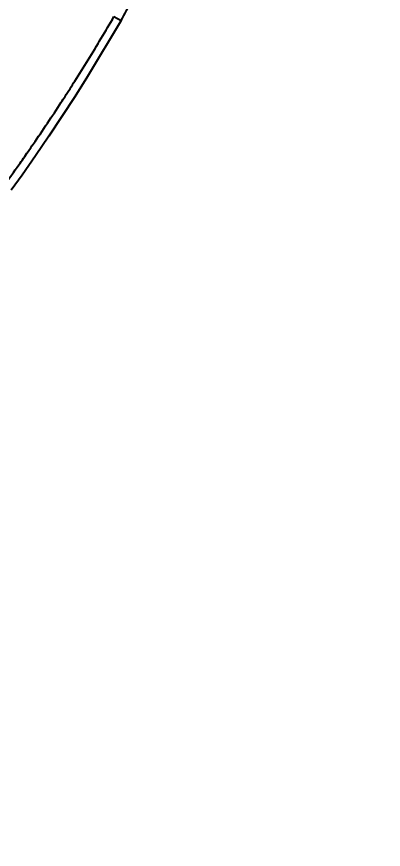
# Model space of a CAD drawing. Header units: millimetres. Extents: x 1145859089 to 1147511753, y -1047484727 to -1047247487.
# Drawn here: x 1146995463 to 1146995508.4, y -1047434411.5 to -1047434308.5 of the extents above; entities that cross this region are included whole.
import ezdxf
from ezdxf.xclip import XClip

# ---------------------------------------------------------------- set-up
doc = ezdxf.new("R2010")
doc.units = ezdxf.units.MM
doc.header["$LTSCALE"] = 100
doc.header["$MEASUREMENT"] = 0
doc.header["$XCLIPFRAME"] = 2
doc.layers.get('0').update_dxf_attribs({"linetype": 'CONTINUOUS'})
for name, color, linetype in [('XREF', 135, 'CONTINUOUS'), ('단지배치도$0$S240910', 33, 'CONTINUOUS'), ('단지배치도$0$W240910', 135, 'CONTINUOUS')]:
    doc.layers.add(name, color=color, linetype=linetype)
doc.styles.add('단지배치도$0$WS1', font='romans.shx', dxfattribs={"width": 0.8, "bigfont": 'whgtxt.shx'})

# ---------------------------------------------------------------- blocks, each defined once
blk = doc.blocks.new('단지배치도$0$zw$9902')
at = {"layer": '단지배치도$0$W240910', "linetype": 'ByBlock', "ltscale": 20}
for p, q in [((65735.85, -62939.2), (65736.74, -62939.69)), ((65736.74, -62939.69), (65732.57, -62946.62)), ((65732.57, -62946.62), (65731.01, -62949.1)), ((65731.01, -62949.1), (65729.42, -62951.55)), ((65729.42, -62951.55), (65727.8, -62953.99)), ((65727.8, -62953.99), (65726.15, -62956.41)), ((65726.15, -62956.41), (65724.48, -62958.81)), ((65724.48, -62958.81), (65723.16, -62960.66))]:
    blk.add_line(p, q, dxfattribs=at)
for points, knots in [([(65736.74, -62939.69), (65737.63, -62938.05), (65739.29, -62934.7), (65741.48, -62929.54), (65743.34, -62924.25), (65744.73, -62919.34), (65745.45, -62916.18), (65745.72, -62914.85)], [0, 0, 0, 0, 5.604425, 11.208847, 16.813268, 22.417692, 26.509652, 26.509652, 26.509652, 26.509652]), ([(65729.34, -62949.78), (65729.49, -62949.54), (65730.06, -62948.67), (65731.17, -62946.92), (65733.22, -62943.65), (65734.81, -62940.99), (65735.85, -62939.2)], [0, 0, 0, 0, 0.863277, 3.109586, 6.217393, 12.429605, 12.429605, 12.429605, 12.429605]), ([(65722.28, -62960.05), (65722.89, -62959.21), (65723.88, -62957.82), (65725.07, -62956.12), (65726.84, -62953.56), (65728.2, -62951.52), (65729.34, -62949.78)], [0, 0, 0, 0, 3.107718, 5.114105, 6.219866, 12.457963, 12.457963, 12.457963, 12.457963])]:
    blk.add_open_spline(points, degree=3, knots=knots, dxfattribs=at)
at = {"layer": '단지배치도$0$S240910', "style": '단지배치도$0$WS1', "width": 0.8}
blk.add_text('FH:32.00', height=1200, dxfattribs=at).set_placement((60354.83, -63274.83))
blk = doc.blocks.new('단지배치도')
blk.add_blockref('단지배치도$0$zw$9902', (141034.19, 142437.16))

msp = doc.modelspace()

# ---------------------------------------------------------------- block references
at = {"layer": 'XREF'}
ref = msp.add_blockref('단지배치도', (1146788705.034274, -1047513806.462535), dxfattribs=at)
XClip(ref).set_block_clipping_path([(72982.4064819524, 34919.7593965298), (360382.4067475507, 255319.7593436697)])

doc.saveas('drawing.dxf')
